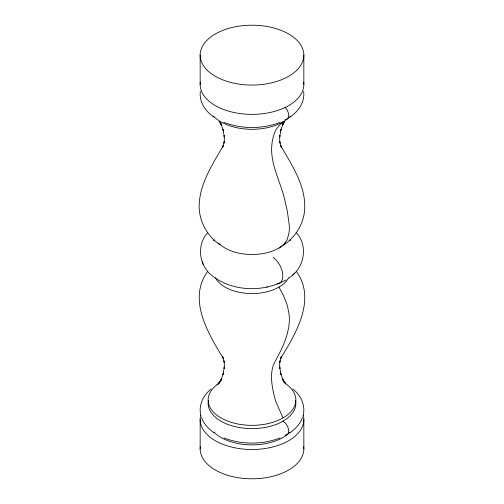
<?xml version="1.0" encoding="UTF-8"?>
<svg xmlns="http://www.w3.org/2000/svg" width="504" height="504" viewBox="0 0 504 504"><rect width="100%" height="100%" fill="white"/><g stroke="black" fill="none" stroke-linecap="round" stroke-linejoin="round"><path stroke-width="0.76" d="M200.359 91.476C198.916 101.884 205.632 111.592 213.986 117.123M303.093 415.586C305.852 405.626 300.743 395.035 292.793 388.994M302.614 417.098C300.466 423.618 295.552 428.841 290.014 432.709M207.717 271.297C187.318 299.42 208.209 333.522 223.348 358.445L222.636 356.8L224.242 362.426L224.104 360.851L224.349 364.675L224.173 368.537L224.305 366.962L223.014 374.585L223.436 372.954L220.991 380.111L221.747 378.372L220.034 381.623L221.136 379.84L218.377 383.512L220.298 381.66L217.986 383.897M284.886 121.237L282.864 124.16L283.966 122.377L282.253 125.628L283.009 123.889L280.564 131.046L280.986 129.415L279.695 137.038L279.827 135.463L279.651 139.325L279.896 143.149L279.758 141.574L281.364 147.2L280.652 145.555C291.759 165.022 305.808 185.459 304.681 208.914C304.013 223.348 295.772 236.697 284.017 244.849M207.724 232.728C195.924 245.379 199.269 266.824 213.154 276.564C233.856 291.835 263.825 292.295 286.007 279.928M288.95 277.962C304.202 268.682 308.763 245.889 296.15 232.558M294.777 272.966L292.635 275.045M211.208 388.994C203.257 395.035 198.148 405.626 200.907 415.586M283.021 121.886L278.958 125.672L275.984 129.761A49.153 28.375 60 0 0 274.951 131.79L273.357 136.332L272.292 141.391A86.449 49.915 60 0 0 271.933 144.068C269.564 164.625 281.635 182.983 285.352 202.671A157.204 90.764 60 0 1 287.33 211.201L289.334 225.647A46.658 26.939 60 0 1 288.95 233.119L287.456 238.764A37.869 21.867 60 0 1 286.467 240.843L283.412 244.818L278.977 248.037M290.014 117.123C298.368 111.592 305.084 101.884 303.641 91.476M216.941 384.804L219.561 382.977M208.429 400.34A43.867 25.326 0 0 0 231.235 425.59A43.867 25.326 0 0 0 280.293 422.636L285.522 419.618A43.867 25.326 0 0 0 295.571 400.34M280.054 122.365C262.212 129.238 241.788 129.238 223.946 122.365M280.054 437.951C262.212 444.824 241.788 444.824 223.946 437.951M266.717 287.129L267.353 287.009M213.986 432.709C208.448 428.841 203.534 423.618 201.386 417.098M219.983 244.849C207.062 236.011 198.752 220.809 199.168 205.052C199.949 183.021 212.745 164.027 223.348 145.555L222.636 147.2L224.242 141.574L224.104 143.149L224.349 139.325L224.173 135.463L224.305 137.038L223.014 129.415L223.436 131.046L220.991 123.889L221.747 125.628L220.034 122.377L221.136 124.16L219.114 121.237M286.014 383.897L283.702 381.66L285.623 383.512L282.864 379.84L283.966 381.623L282.253 378.372L283.009 380.111L280.564 372.954L280.986 374.585L279.695 366.962L279.827 368.537L279.651 364.675L279.896 360.851L279.758 362.426L281.364 356.8L280.652 358.445C295.791 333.522 316.682 299.42 296.283 271.297M278.977 287.11L283.412 295.451L286.467 302.961A37.863 21.861 60 0 1 287.456 306.174L288.798 312.512A46.343 26.756 60 0 1 289.327 321.457L288.805 326.901L287.33 333.598A157.191 90.752 60 0 1 285.352 339.841C282.454 348.686 277.376 356.542 273.452 364.909C269.608 375.839 272.236 387.828 274.951 398.714A49.153 28.381 60 0 0 275.984 401.934L283.021 417.936M202.142 261.765L203.207 264.304M303.843 55.131A51.843 29.931 0 0 1 226.076 81.056A51.843 29.931 0 0 1 226.076 29.213A51.843 29.931 0 0 1 303.843 55.131L303.843 84.439M303.843 419.561L303.843 448.869M290.153 239.494L290.153 241.057M213.847 239.494L213.847 241.057M200.157 55.131L200.157 84.439M200.157 419.561L200.157 448.869M290.506 116.115A43.867 25.326 0 0 1 252 129.301A43.867 25.326 0 0 1 213.494 116.115M285.037 107.195A7.976 4.605 60 0 1 288.66 115.372A7.976 4.605 60 0 1 285.037 119.36M303.71 82.303A51.843 29.931 0 0 1 252 114.37A51.843 29.931 0 0 1 200.29 82.303M285.484 243.016A38.153 22.025 0 0 1 252 254.488A38.153 22.025 0 0 1 218.516 243.016M288.603 277.742A38.153 22.025 0 0 1 252 293.561A38.153 22.025 0 0 1 215.397 277.742M273.206 257.437A15.952 9.211 60 0 1 282.656 273.414A15.952 9.211 60 0 1 277.087 283.916M285.151 383.437A43.867 25.326 0 0 1 282.272 418.351A43.867 25.326 0 0 1 221.728 418.351A43.867 25.326 0 0 1 218.849 383.437M303.71 446.733A51.843 29.931 0 0 1 252 478.8A51.843 29.931 0 0 1 200.29 446.733M303.32 415.302A51.843 29.931 0 0 1 252 449.492A51.843 29.931 0 0 1 200.68 415.302M283.021 421.186A7.976 4.605 60 0 1 288.565 429.723A7.976 4.605 60 0 1 285.037 434.946M289.989 432.224A43.867 25.326 0 0 1 252 444.887A43.867 25.326 0 0 1 214.011 432.224"/></g></svg>
